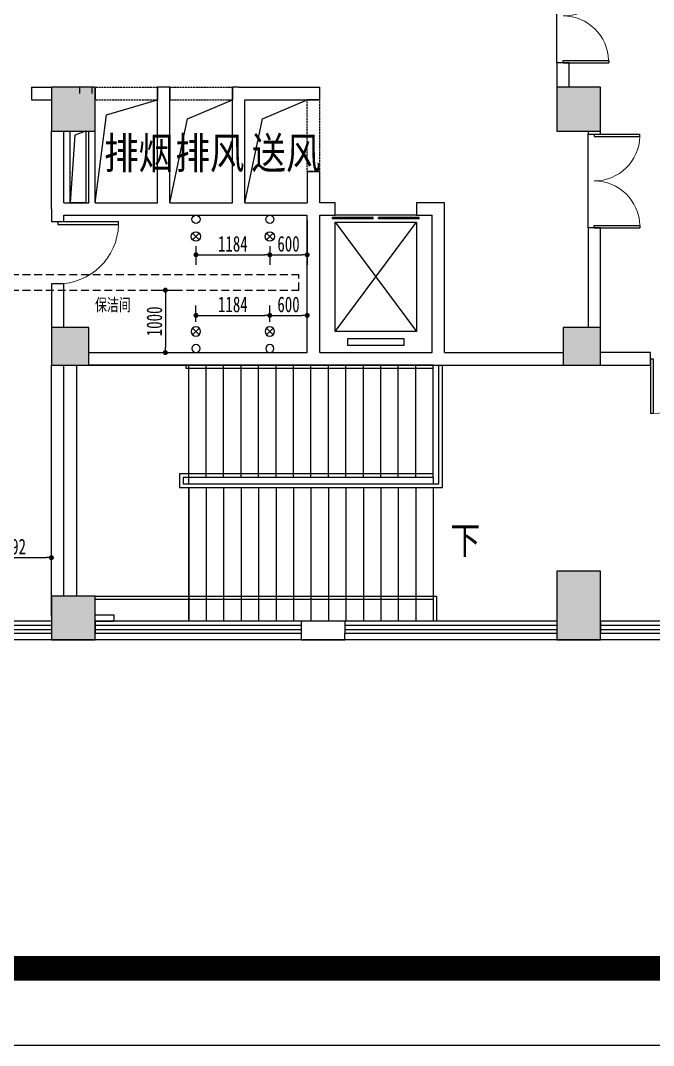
# Model space of a CAD drawing. Header units: inches. Extents: x -584 to 1446124, y -108140 to 99637.
# Drawn here: x 1330638 to 1340784, y -106676 to -90256 of the extents above; entities that cross this region are included whole.
import ezdxf

# ---------------------------------------------------------------- set-up
doc = ezdxf.new("R2010")
doc.units = ezdxf.units.IN
doc.header["$MEASUREMENT"] = 0
for name, pattern in [('DASH', [0.35, 0.25, -0.1]), ('DASHED', [0.75, 0.5, -0.25]), ('HIDDEN', [0.375, 0.25, -0.125])]:
    doc.linetypes.add(name, pattern=pattern)
for name, color, linetype in [('COLUMN', 6, 'Continuous'), ('DIM_SYMB', 3, 'Continuous'), ('EVTR', 2, 'Continuous'), ('PUB_TEXT', 151, 'Continuous'), ('STAIR', 6, 'Continuous'), ('WALL', 7, 'Continuous'), ('WINDOW', 3, 'Continuous'), ('供排水', 4, 'Continuous'), ('外框', 7, 'Continuous'), ('电位', 1, 'Continuous')]:
    doc.layers.add(name, color=color, linetype=linetype)
doc.styles.add('_TCH_DIM', font='stylu.ttf')
doc.styles.get("Standard").update_dxf_attribs({"font": '', "width": 0.7, "height": 250})
doc.styles.get('Standard').set_extended_font_data('NSimSun')
doc.dimstyles.new('电路', dxfattribs={"dimscale": 80, "dimtxt": 2.5, "dimasz": 1, "dimexe": 2, "dimexo": 1, "dimtad": 1, "dimdec": 0, "dimtxsty": 'Standard', "dimblk": 'DOT', "dimcen": 1, "dimclrd": 6, "dimclre": 6, "dimclrt": 6, "dimadec": 0, "dimazin": 0, "dimtfac": 1, "dimtdec": 0, "dimtmove": 0, "dimatfit": 3, "dimfxl": 0, "dimarcsym": 0})

# ---------------------------------------------------------------- blocks, each defined once
blk = doc.blocks.new('$DorLib2D$00000002')
for p, q in [((-0.5, 0), (-0.5, 0.4875)), ((-0.475, 0.4875), (-0.5, 0.4875)), ((-0.475, 0), (-0.475, 0.4875)), ((0.475, 0), (0.475, 0.4875)), ((0.475, 0.4875), (0.5, 0.4875)), ((0.5, 0), (0.5, 0.4875)), ((-0.5, 0), (-0.475, 0)), ((0.5, 0), (0.475, 0))]:
    blk.add_line(p, q)
at = {"lineweight": 13}
for centre, start, end in [((-0.4875, 0), 0, 88.53072), ((0.4875, 0), 91.46928, 180)]:
    blk.add_arc(centre, 0.4875, start, end, dxfattribs=at)
blk = doc.blocks.new('_FZH')
at = {"layer": 'WALL'}
blk.add_lwpolyline([(-0.5, -0.5), (0.5, -0.5), (0.5, 0.5), (-0.5, 0.5)], close=True, dxfattribs=at)
blk.add_solid([(-0.5, -0.5), (0.5, -0.5), (-0.5, 0.5), (0.5, 0.5)], dxfattribs=at)
blk = doc.blocks.new('$DorLib2D$00000001')
for p, q in [((0.45, 0.975), (0.5, 0.975)), ((0.45, 0), (0.45, 0.975)), ((0.5, 0), (0.5, 0.975)), ((0.5, 0), (0.45, 0))]:
    blk.add_line(p, q)
at = {"lineweight": 13}
blk.add_arc((0.475, 0), 0.975, 91.4693, 180, dxfattribs=at)
blk = doc.blocks.new('$DORLIB2D$00000127')
at = {"color": 0}
for points in [[(-0.533, 0.795), (-0.533, 0.69)], [(-0.033, 0.795), (-0.533, 0.795)], [(-0.033, 0.795), (-0.033, 0.69)], [(0.533, 0.795), (0.033, 0.795)], [(0.033, 0.795), (0.033, 0.69)], [(0.533, 0.795), (0.533, 0.69)], [(-0.033, 0.69), (-0.533, 0.69)], [(0.533, 0.69), (0.033, 0.69)], [(0.5, 0.5), (-0.5, 0.5)]]:
    blk.add_lwpolyline(points, dxfattribs=at)
blk = doc.blocks.new('$TCHSYS$WIN2D')
for p, q in [((-0.5, 0.5), (0.5, 0.5)), ((-0.5, 0.5), (-0.5, -0.5)), ((0.5, 0.5), (0.5, -0.5)), ((0.5, 0.1667), (-0.5, 0.1667)), ((0.5, -0.1667), (-0.5, -0.1667)), ((-0.5, -0.5), (0.5, -0.5))]:
    blk.add_line(p, q)
blk = doc.blocks.new('A$C4B041D0B')
at = {"layer": '供排水', "color": 14}
for p, q in [((393, 128), (287, 22)), ((287, 128), (393, 22))]:
    blk.add_line(p, q, dxfattribs=at)
at = {"layer": '供排水'}
for centre, radius in [((65, 75), 65.2), ((340, 75), 75)]:
    blk.add_circle(centre, radius, dxfattribs=at)
blk = doc.blocks.new('_DOT')
at = {"color": 0, "linetype": 'ByBlock'}
blk.add_line((-0.5, 0), (-1, 0), dxfattribs=at)
at = {"color": 0, "linetype": 'ByBlock', "const_width": 0.5}
blk.add_lwpolyline([(-0.25, 0, 1), (0.25, 0, 1)], format="xyb", close=True, dxfattribs=at)
blk = doc.blocks.new('*D750')
at = {"layer": 'Defpoints', "color": 0, "transparency": 16777216}
for p in [(1329842, -99001), (1331134, -98860), (1331134, -99876)]:
    blk.add_point(p, dxfattribs=at)
at = {"layer": '电位', "color": 6, "lineweight": -2, "transparency": 16777216}
for p, q in [((1329842, -98921), (1329842, -98700)), ((1331134, -99796), (1331134, -98700)), ((1329922, -98860), (1331054, -98860))]:
    blk.add_line(p, q, dxfattribs=at)
at = {"layer": '电位', "color": 6, "lineweight": -2, "transparency": 16777216, "xscale": 80, "yscale": 80, "zscale": 80, "rotation": 180}
blk.add_blockref('_DOT', (1329842, -98860), dxfattribs=at)
at = {"layer": '电位', "color": 6, "lineweight": -2, "transparency": 16777216, "xscale": 80, "yscale": 80, "zscale": 80}
blk.add_blockref('_DOT', (1331134, -98860), dxfattribs=at)
at = {"layer": '电位', "color": 6, "transparency": 16777216, "insert": (1330488, -98685), "char_height": 250, "attachment_point": 5}
blk.add_mtext('1292', dxfattribs=at)
blk = doc.blocks.new('*D753')
at = {"layer": 'Defpoints', "color": 0, "transparency": 16777216}
for p in [(1333451, -93791), (1334634, -93791), (1334634, -94009)]:
    blk.add_point(p, dxfattribs=at)
at = {"layer": '电位', "color": 6, "lineweight": -2, "transparency": 16777216}
for p, q in [((1333451, -93871), (1333451, -94169)), ((1334634, -93871), (1334634, -94169)), ((1333531, -94009), (1334554, -94009))]:
    blk.add_line(p, q, dxfattribs=at)
at = {"layer": '电位', "color": 6, "lineweight": -2, "transparency": 16777216, "xscale": 80, "yscale": 80, "zscale": 80, "rotation": 180}
blk.add_blockref('_DOT', (1333451, -94009), dxfattribs=at)
at = {"layer": '电位', "color": 6, "lineweight": -2, "transparency": 16777216, "xscale": 80, "yscale": 80, "zscale": 80}
blk.add_blockref('_DOT', (1334634, -94009), dxfattribs=at)
at = {"layer": '电位', "color": 6, "transparency": 16777216, "insert": (1334042, -93834), "char_height": 250, "attachment_point": 5}
blk.add_mtext('1184', dxfattribs=at)
blk = doc.blocks.new('*D754')
at = {"layer": 'Defpoints', "color": 0, "transparency": 16777216}
for p in [(1335234, -93376), (1334634, -93791), (1335234, -94009)]:
    blk.add_point(p, dxfattribs=at)
at = {"layer": '电位', "color": 6, "lineweight": -2, "transparency": 16777216}
for p, q in [((1335234, -93456), (1335234, -94169)), ((1334634, -93871), (1334634, -94169)), ((1334714, -94009), (1335154, -94009))]:
    blk.add_line(p, q, dxfattribs=at)
at = {"layer": '电位', "color": 6, "lineweight": -2, "transparency": 16777216, "xscale": 80, "yscale": 80, "zscale": 80, "rotation": 180}
blk.add_blockref('_DOT', (1334634, -94009), dxfattribs=at)
at = {"layer": '电位', "color": 6, "lineweight": -2, "transparency": 16777216, "xscale": 80, "yscale": 80, "zscale": 80}
blk.add_blockref('_DOT', (1335234, -94009), dxfattribs=at)
at = {"layer": '电位', "color": 6, "transparency": 16777216, "insert": (1334934, -93834), "char_height": 250, "attachment_point": 5}
blk.add_mtext('600', dxfattribs=at)
blk = doc.blocks.new('*D755')
at = {"layer": 'Defpoints', "color": 0, "transparency": 16777216}
for p in [(1334634, -94980), (1333451, -95161), (1334634, -95161)]:
    blk.add_point(p, dxfattribs=at)
at = {"layer": '电位', "color": 6, "lineweight": -2, "transparency": 16777216}
for p, q in [((1333451, -95081), (1333451, -94820)), ((1334634, -95081), (1334634, -94820)), ((1333531, -94980), (1334554, -94980))]:
    blk.add_line(p, q, dxfattribs=at)
at = {"layer": '电位', "color": 6, "lineweight": -2, "transparency": 16777216, "xscale": 80, "yscale": 80, "zscale": 80, "rotation": 180}
blk.add_blockref('_DOT', (1333451, -94980), dxfattribs=at)
at = {"layer": '电位', "color": 6, "lineweight": -2, "transparency": 16777216, "xscale": 80, "yscale": 80, "zscale": 80}
blk.add_blockref('_DOT', (1334634, -94980), dxfattribs=at)
at = {"layer": '电位', "color": 6, "transparency": 16777216, "insert": (1334042, -94805), "char_height": 250, "attachment_point": 5}
blk.add_mtext('1184', dxfattribs=at)
blk = doc.blocks.new('*D756')
at = {"layer": 'Defpoints', "color": 0, "transparency": 16777216}
for p in [(1335234, -94980), (1334634, -95161), (1335234, -95576)]:
    blk.add_point(p, dxfattribs=at)
at = {"layer": '电位', "color": 6, "lineweight": -2, "transparency": 16777216}
for p, q in [((1334634, -95081), (1334634, -94820)), ((1335234, -95496), (1335234, -94820)), ((1334714, -94980), (1335154, -94980))]:
    blk.add_line(p, q, dxfattribs=at)
at = {"layer": '电位', "color": 6, "lineweight": -2, "transparency": 16777216, "xscale": 80, "yscale": 80, "zscale": 80, "rotation": 180}
blk.add_blockref('_DOT', (1334634, -94980), dxfattribs=at)
at = {"layer": '电位', "color": 6, "lineweight": -2, "transparency": 16777216, "xscale": 80, "yscale": 80, "zscale": 80}
blk.add_blockref('_DOT', (1335234, -94980), dxfattribs=at)
at = {"layer": '电位', "color": 6, "transparency": 16777216, "insert": (1334934, -94805), "char_height": 250, "attachment_point": 5}
blk.add_mtext('600', dxfattribs=at)
blk = doc.blocks.new('*D757')
at = {"layer": 'Defpoints', "color": 0, "transparency": 16777216}
for p in [(1332760, -94576), (1332760, -95576), (1332960, -95576)]:
    blk.add_point(p, dxfattribs=at)
at = {"layer": '电位', "color": 6, "lineweight": -2, "transparency": 16777216}
for p, q in [((1332840, -94576), (1333120, -94576)), ((1332960, -94656), (1332960, -95496)), ((1332840, -95576), (1333120, -95576))]:
    blk.add_line(p, q, dxfattribs=at)
at = {"layer": '电位', "color": 6, "lineweight": -2, "transparency": 16777216, "xscale": 80, "yscale": 80, "zscale": 80}
for p, rotation in [((1332960, -94576), 90), ((1332960, -95576), 270)]:
    blk.add_blockref('_DOT', p, dxfattribs=dict(at, rotation=rotation))
at = {"layer": '电位', "color": 6, "transparency": 16777216, "insert": (1332785, -95076), "char_height": 250, "attachment_point": 5, "rotation": 90}
blk.add_mtext('1000', dxfattribs=at)

msp = doc.modelspace()

# ---------------------------------------------------------------- linework, layer by layer
at = {"linetype": 'DASH'}
msp.add_line((1331534.2, -95776.2), (1331534.2, -99476.2), dxfattribs=at)
msp.add_line((1343334.2, -100176.2), (1323834.2, -100176.2))
for points in [[(1331834.2, -93176.2), (1332017.6, -91766.5), (1332834.2, -91526.2)], [(1333034.2, -93176.2), (1333317.6, -91832.8), (1334034.2, -91526.2)], [(1334234.2, -93176.2), (1334517.6, -91832.8), (1335234.2, -91526.2)], [(1331684.2, -92026.2), (1331511.4, -92094.9), (1331434.2, -93176.2)]]:
    msp.add_lwpolyline(points)
msp.add_lwpolyline([(1331434.2, -92026.2), (1331684.2, -92026.2), (1331684.2, -93176.2), (1331434.2, -93176.2)], close=True)
at = {"layer": 'COLUMN'}
for p, q in [((1335834.2, -99876.2), (1335134.2, -99876.2)), ((1335134.2, -100076.2), (1335134.2, -100176.2)), ((1335834.2, -100176.2), (1335834.2, -100076.2)), ((1335134.2, -100176.2), (1335834.2, -100176.2))]:
    msp.add_line(p, q, dxfattribs=at)
at = {"layer": 'DIM_SYMB'}
msp.add_lwpolyline([(1337394.2, -98576.2, 0, 0, 0), (1332434.2, -98576.2, 0, 0, 0), (1332434.2, -96676.2, 0, 0, 0), (1336724.2, -96676.2, 104, 0, 0), (1337114.2, -96676.2, 0, 0, 0)], format="xyseb", dxfattribs=at)
at = {"layer": 'EVTR'}
for p, q in [((1335684.2, -95238.7), (1335684.2, -93488.7)), ((1335684.2, -93488.7), (1336984.2, -93488.7)), ((1335684.2, -95238.7), (1336984.2, -93488.7)), ((1335684.2, -93488.7), (1336984.2, -95238.7)), ((1336984.2, -93488.7), (1336984.2, -95238.7)), ((1336984.2, -95238.7), (1335684.2, -95238.7)), ((1335884.2, -95463.7), (1335884.2, -95351.2)), ((1335884.2, -95351.2), (1336784.2, -95351.2)), ((1336784.2, -95351.2), (1336784.2, -95463.7)), ((1336784.2, -95463.7), (1335884.2, -95463.7))]:
    msp.add_line(p, q, dxfattribs=at)
at = {"layer": 'STAIR'}
for p, q in [((1331534.2, -95776.2), (1331534.2, -99476.2)), ((1333334.2, -95776.2), (1331734.2, -95776.2)), ((1333334.2, -97516.2), (1333334.2, -95776.2)), ((1337254.2, -95776.2), (1333334.2, -95776.2)), ((1333334.2, -97576.2), (1333334.2, -95776.2)), ((1333614.2, -97576.2), (1333614.2, -95776.2)), ((1333894.2, -97576.2), (1333894.2, -95776.2)), ((1334174.2, -97576.2), (1334174.2, -95776.2)), ((1334454.2, -97576.2), (1334454.2, -95776.2)), ((1334734.2, -97576.2), (1334734.2, -95776.2)), ((1335014.2, -97576.2), (1335014.2, -95776.2)), ((1335294.2, -97576.2), (1335294.2, -95776.2)), ((1335574.2, -97576.2), (1335574.2, -95776.2)), ((1335854.2, -97576.2), (1335854.2, -95776.2)), ((1336134.2, -97576.2), (1336134.2, -95776.2)), ((1336414.2, -97576.2), (1336414.2, -95776.2)), ((1336694.2, -97576.2), (1336694.2, -95776.2)), ((1336974.2, -97576.2), (1336974.2, -95776.2)), ((1337254.2, -97576.2), (1337254.2, -95776.2)), ((1337344.2, -97676.2), (1337344.2, -95776.2)), ((1337344.2, -95776.2), (1337404.2, -95776.2)), ((1337404.2, -97736.2), (1337404.2, -95776.2)), ((1337254.2, -97516.2), (1333184.2, -97516.2)), ((1333184.2, -97516.2), (1333184.2, -97736.2)), ((1337254.2, -97576.2), (1337254.2, -97516.2)), ((1337254.2, -97576.2), (1333244.2, -97576.2)), ((1333244.2, -97576.2), (1333244.2, -97676.2)), ((1333244.2, -97676.2), (1337344.2, -97676.2)), ((1333334.2, -97676.2), (1333334.2, -97576.2)), ((1337254.2, -97576.2), (1333334.2, -97576.2)), ((1333334.2, -97676.2), (1337254.2, -97676.2)), ((1337254.2, -97576.2), (1337254.2, -97676.2)), ((1333184.2, -97736.2), (1337404.2, -97736.2)), ((1333334.2, -97736.2), (1333334.2, -99876.2)), ((1333334.2, -99876.2), (1333334.2, -97736.2)), ((1333614.2, -97736.2), (1333614.2, -99876.2)), ((1333894.2, -97736.2), (1333894.2, -99876.2)), ((1334174.2, -97736.2), (1334174.2, -99876.2)), ((1334454.2, -97736.2), (1334454.2, -99876.2)), ((1334734.2, -97736.2), (1334734.2, -99876.2)), ((1335014.2, -97736.2), (1335014.2, -99876.2)), ((1335294.2, -97736.2), (1335294.2, -99876.2)), ((1335574.2, -97736.2), (1335574.2, -99876.2)), ((1335854.2, -97736.2), (1335854.2, -99876.2)), ((1336134.2, -97736.2), (1336134.2, -99876.2)), ((1336414.2, -97736.2), (1336414.2, -99876.2)), ((1336694.2, -97736.2), (1336694.2, -99876.2)), ((1336974.2, -97736.2), (1336974.2, -99876.2)), ((1337254.2, -97736.2), (1337254.2, -99526.2)), ((1331834.2, -99476.2), (1337304.2, -99476.2)), ((1337304.2, -99476.2), (1337304.2, -99876.2)), ((1331834.2, -99526.2), (1337254.2, -99526.2)), ((1337254.2, -99526.2), (1337254.2, -99876.2))]:
    msp.add_line(p, q, dxfattribs=at)
msp.add_lwpolyline([(1333285.8, -95776.2), (1333285.8, -95826.2), (1337254.2, -95826.2), (1337254.2, -95776.2)], dxfattribs=at)
at = {"layer": 'WALL'}
for p, q in [((1339434.2, -90933.7), (1339234.2, -90933.7)), ((1339234.2, -90933.7), (1339234.2, -91326.2)), ((1339434.2, -91326.2), (1339434.2, -90933.7)), ((1330814.7, -91326.2), (1331134.2, -91326.2)), ((1330814.7, -91326.2), (1330814.7, -91526.2)), ((1331584.2, -91326.2), (1331584.2, -91426.2)), ((1331784.2, -91326.2), (1331784.2, -91426.2)), ((1332934.2, -91326.2), (1332834.2, -91326.2)), ((1332834.2, -91326.2), (1332834.2, -91526.2)), ((1333034.2, -91326.2), (1332934.2, -91326.2)), ((1333034.2, -91526.2), (1333034.2, -91326.2)), ((1334134.2, -91326.2), (1334034.2, -91326.2)), ((1334034.2, -91326.2), (1334034.2, -91526.2)), ((1334134.2, -91326.2), (1335434.2, -91326.2)), ((1335434.2, -91526.4), (1335434.2, -91326.2)), ((1330814.7, -91526.2), (1331134.2, -91526.2)), ((1332834.2, -93176.2), (1332834.2, -91526.2)), ((1333034.2, -93176.2), (1333034.2, -91526.2)), ((1334034.2, -93176.2), (1334034.2, -91526.2)), ((1334234.2, -93176.2), (1334234.2, -91526.2)), ((1334234.2, -91526.2), (1335234.2, -91526.2)), ((1335234.2, -91526.2), (1335234.2, -91526.4)), ((1335234.2, -91526.4), (1335434.2, -91526.4)), ((1331134.2, -93276.2), (1331134.2, -92026.2)), ((1331334.2, -93176.2), (1331334.2, -92026.2)), ((1331734.2, -93176.2), (1331734.2, -92026.2)), ((1331834.2, -93176.2), (1331834.2, -92026.2)), ((1339734.2, -92026.2), (1339734.2, -92076.2)), ((1339734.2, -92076.2), (1339934.2, -92076.2)), ((1339934.2, -92076.2), (1339934.2, -92026.2)), ((1335434.2, -92676.4), (1335234.2, -92676.4)), ((1335234.2, -92676.4), (1335234.2, -93176.2)), ((1335434.2, -93176.2), (1335434.2, -92676.4)), ((1331334.2, -93176.2), (1331734.2, -93176.2)), ((1331834.2, -93176.2), (1332834.2, -93176.2)), ((1333034.2, -93176.2), (1334034.2, -93176.2)), ((1334234.2, -93176.2), (1335234.2, -93176.2)), ((1335684.2, -93176.2), (1335434.2, -93176.2)), ((1335684.2, -93376.2), (1335684.2, -93176.2)), ((1337434.2, -93176.2), (1336984.2, -93176.2)), ((1336984.2, -93176.2), (1336984.2, -93376.2)), ((1337434.2, -95576.2), (1337434.2, -93176.2)), ((1331134.2, -93276.2), (1331134.2, -93476.2)), ((1331334.2, -93476.2), (1331334.2, -93376.2)), ((1331334.2, -93376.2), (1331734.2, -93376.2)), ((1331734.2, -93376.2), (1332934.2, -93376.2)), ((1332934.2, -93376.2), (1334134.2, -93376.2)), ((1334134.2, -93376.2), (1335234.2, -93376.2)), ((1335234.2, -95576.2), (1335234.2, -93376.2)), ((1335434.2, -93376.2), (1335684.2, -93376.2)), ((1335434.2, -95576.2), (1335434.2, -93376.2)), ((1336984.2, -93376.2), (1337234.2, -93376.2)), ((1337234.2, -95576.2), (1337234.2, -93376.2)), ((1331134.2, -93476.2), (1331334.2, -93476.2)), ((1339934.2, -93576.2), (1339734.2, -93576.2)), ((1339734.2, -93576.2), (1339734.2, -95176.2)), ((1339934.2, -95176.2), (1339934.2, -93576.2)), ((1331334.2, -94476.2), (1331134.2, -94476.2)), ((1331134.2, -94476.2), (1331134.2, -95176.2)), ((1331334.2, -95176.2), (1331334.2, -94476.2)), ((1331734.2, -95576.2), (1335234.2, -95576.2)), ((1335434.2, -95576.2), (1337234.2, -95576.2)), ((1337434.2, -95576.2), (1339334.2, -95576.2)), ((1340734.2, -95576.2), (1339934.2, -95576.2)), ((1340734.2, -95776.2), (1340734.2, -95576.2)), ((1331134.2, -99476.2), (1331134.2, -95776.2)), ((1331334.2, -99476.2), (1331334.2, -95776.2)), ((1331734.2, -95776.2), (1335334.2, -95776.2)), ((1335334.2, -95776.2), (1337334.2, -95776.2)), ((1337334.2, -95776.2), (1339334.2, -95776.2)), ((1339934.2, -95776.2), (1340734.2, -95776.2)), ((1331834.2, -99776.2), (1332134.2, -99776.2)), ((1332134.2, -99776.2), (1332134.2, -99876.2)), ((1331834.2, -99876.2), (1332134.2, -99876.2))]:
    msp.add_line(p, q, dxfattribs=at)
at = {"layer": 'WINDOW'}
for p, q in [((1339234.2, -90933.7), (1339234.2, -89433.7)), ((1339734.2, -93576.2), (1339734.2, -92076.2))]:
    msp.add_line(p, q, dxfattribs=at)
at = {"layer": 'WINDOW', "linetype": 'DASH'}
for p, q in [((1331834.2, -91326.2), (1331834.2, -91526.2)), ((1332834.2, -91526.2), (1332834.2, -91326.2)), ((1333034.2, -91326.2), (1333034.2, -91526.2)), ((1334034.2, -91526.2), (1334034.2, -91326.2)), ((1335434.2, -91526.4), (1335234.2, -91526.4)), ((1335234.2, -92676.4), (1335434.2, -92676.4))]:
    msp.add_line(p, q, dxfattribs=at)
at = {"layer": 'WINDOW', "linetype": 'DASHED'}
for p, q in [((1331834.2, -91326.2, 800), (1332834.2, -91326.2, 800)), ((1333034.2, -91326.2, 800), (1334034.2, -91326.2, 800)), ((1331834.2, -91526.2, 800), (1332834.2, -91526.2, 800)), ((1333034.2, -91526.2, 800), (1334034.2, -91526.2, 800)), ((1335234.2, -92676.4), (1335234.2, -91526.4)), ((1335434.2, -92676.4), (1335434.2, -91526.4))]:
    msp.add_line(p, q, dxfattribs=at)
at = {"layer": '供排水', "linetype": 'HIDDEN', "ltscale": 500}
for p, q in [((1324484.2, -94326.2), (1335097.8, -94326.2)), ((1335097.8, -94576.2), (1335097.8, -94326.2)), ((1324484.2, -94576.2), (1335097.8, -94576.2))]:
    msp.add_line(p, q, dxfattribs=at)
at = {"layer": '外框', "lineweight": -2}
msp.add_line((1446123.6, -106675.9), (1312186.2, -106675.9), dxfattribs=at)
at = {"layer": '外框', "lineweight": -2, "const_width": 391.5}
msp.add_lwpolyline([(1317389.8, -105440.5), (1440720.9, -105440.5, 0.4142136), (1444636.1, -101525.2), (1444636.1, -18002.4, 0.4142136), (1440720.9, -14087.1), (1317389.8, -14087.1, 0.4142136), (1313474.6, -18002.4), (1313474.6, -101525.2, 0.4142136)], format="xyb", close=True, dxfattribs=at)

# ---------------------------------------------------------------- block references
at = {"layer": 'COLUMN'}
for p, xscale, yscale, zscale in [((1331484.2, -91676.2), 700, 700, 700), ((1339584.2, -91676.2), 700, 700, 700), ((1331434.2, -95476.2), 599.9926758003421, 600.0000007261988, 600.0000007261988), ((1339634.2, -95476.2), 600.0000000318978, 599.9999999998836, 599.9999999998836), ((1339584.2, -99626.2), 700, 1100.000000089058, 1100.000000089058), ((1331484.2, -99826.2), 700, 700, 700)]:
    msp.add_blockref('_FZH', p, dxfattribs=dict(at, xscale=xscale, yscale=yscale, zscale=zscale))
at = {"layer": 'WINDOW'}
for name, p, xscale, yscale, zscale, rotation in [('$DorLib2D$00000002', (1339334.2, -90183.7), -1500, -1500, -1500, 89.99999999966202), ('$DorLib2D$00000002', (1339834.2, -92826.2), -1500, -1500, -1500, 89.99999999892391), ('$DorLib2D$00000001', (1331234.2, -93976.2), 1000, -1000, 1000, 89.99999999997331)]:
    msp.add_blockref(name, p, dxfattribs=dict(at, xscale=xscale, yscale=yscale, zscale=zscale, rotation=rotation))
for name, p, xscale, yscale, zscale in [('$DORLIB2D$00000127', (1336334.2, -93276.2), 1300, -200, 1300), ('$DorLib2D$00000002', (1341634.2, -95676.2), 1800, -1800, 1800), ('$TCHSYS$WIN2D', (1329484.2, -99976.2), -3300, 200, -3300), ('$TCHSYS$WIN2D', (1333484.2, -99976.2), -3300, 200, -3300), ('$TCHSYS$WIN2D', (1337534.2, -99976.2), -3400, 200, -3400), ('$TCHSYS$WIN2D', (1340834.2, -99976.2), -1800, 200, -1800)]:
    msp.add_blockref(name, p, dxfattribs=dict(at, xscale=xscale, yscale=yscale, zscale=zscale))
at = {"layer": '供排水', "rotation": 269.9999999712852}
for p in [(1333375.5, -93376.2), (1334559.1, -93376.2)]:
    msp.add_blockref('A$C4B041D0B', p, dxfattribs=at)
at = {"layer": '供排水', "xscale": -1, "rotation": 270}
for p in [(1333375.5, -95576.2), (1334559.1, -95576.2)]:
    msp.add_blockref('A$C4B041D0B', p, dxfattribs=at)

# ---------------------------------------------------------------- texts
at = {"layer": 'PUB_TEXT', "style": '_TCH_DIM', "width": 0.8}
for s, height, p in [('排烟', 506.38, (1331978.6, -92632.6)), ('排风', 506.38, (1333121.8, -92632.6)), ('送风', 506.38, (1334341.6, -92632.6)), ('下', 438.9, (1337530.7, -98803.7))]:
    msp.add_text(s, height=height, dxfattribs=at).set_placement(p)
at = {"layer": 'WALL', "insert": (1331832.9, -94709.7), "char_height": 200, "width": 2233.914, "attachment_point": 1}
msp.add_mtext('{\\C0;保洁间}', dxfattribs=at)

# ---------------------------------------------------------------- dimensions: what is measured, and where the dimension line sits
at = {"layer": '电位', "color": 1}
for base, p1, p2, picture, middle in [((1335234.2, -94009.1), (1334634.1, -93791.2), (1335234.2, -93376.2), '*D754', (1334934.1, -93834.1)), ((1335234.2, -94980.4), (1334634.1, -95161.2), (1335234.2, -95576.2), '*D756', (1334934.1, -94805.4)), ((1331134.1792, -98859.8008), (1329841.7193, -99001.1702), (1331134.1792, -99876.1719), '*D750', (1330487.9493, -98684.8008))]:
    dim = msp.add_linear_dim(base=base, p1=p1, p2=p2, dimstyle='电路', override={"dimtmove": 1}, dxfattribs=at)
    dim.commit()
    dim.dimension.update_dxf_attribs({"geometry": picture, "text_midpoint": middle})
for base, p1, p2, picture, middle in [((1334634.1, -94009.1), (1333450.5, -93791.2), (1334634.1, -93791.2), '*D753', (1334042.3, -93834.1)), ((1334634.1, -94980.4), (1333450.5, -95161.2), (1334634.1, -95161.2), '*D755', (1334042.3, -94805.4))]:
    dim = msp.add_linear_dim(base=base, p1=p1, p2=p2, dimstyle='电路', dxfattribs=at)
    dim.commit()
    dim.dimension.update_dxf_attribs({"geometry": picture, "text_midpoint": middle})
dim = msp.add_linear_dim(base=(1332960.1, -95576.2), p1=(1332760, -94576.2), p2=(1332760, -95576.2), angle=90, dimstyle='电路', dxfattribs=at)
dim.commit()
dim.dimension.update_dxf_attribs({"geometry": '*D757', "text_midpoint": (1332785.1, -95076.2)})

doc.saveas('drawing.dxf')
